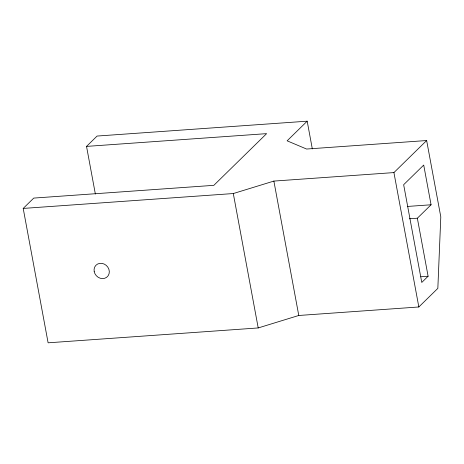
<?xml version="1.0" encoding="UTF-8"?>
<svg xmlns="http://www.w3.org/2000/svg" width="464" height="464" viewBox="0 0 464 464"><rect width="100%" height="100%" fill="white"/><g stroke="black" fill="none" stroke-linecap="round" stroke-linejoin="round"><path stroke-width="0.7" d="M312.324 148.915L307.185 121.185L287.129 140.824L306.588 149.037L426.648 140.534L440.8 216.897L437.836 288.37L418.835 306.977L298.775 315.479L258.21 327.944L48.111 342.815L23.2 208.423L33.756 198.087L213.84 185.333L266.614 133.644L86.53 146.398L95.364 194.039M86.53 146.398L97.086 136.056L307.185 121.185M23.2 208.423L233.299 193.546L273.87 181.082L393.924 172.585L426.648 140.534M417.351 218.213L431.068 204.775L423.713 165.068L403.657 184.707L421.77 282.448L428.104 276.242L417.351 218.213L409.422 218.77M407.299 206.457L431.068 204.775M420.9 276.753L428.104 276.242M393.924 172.585L418.835 306.977M273.87 181.082L298.775 315.479M233.299 193.546L258.21 327.944M94.18 271.475A8.079 7.186 45.6 0 0 106.662 277.292A8.079 7.186 45.6 0 0 104.214 264.068A8.079 7.186 45.6 0 0 94.18 271.475"/></g></svg>
